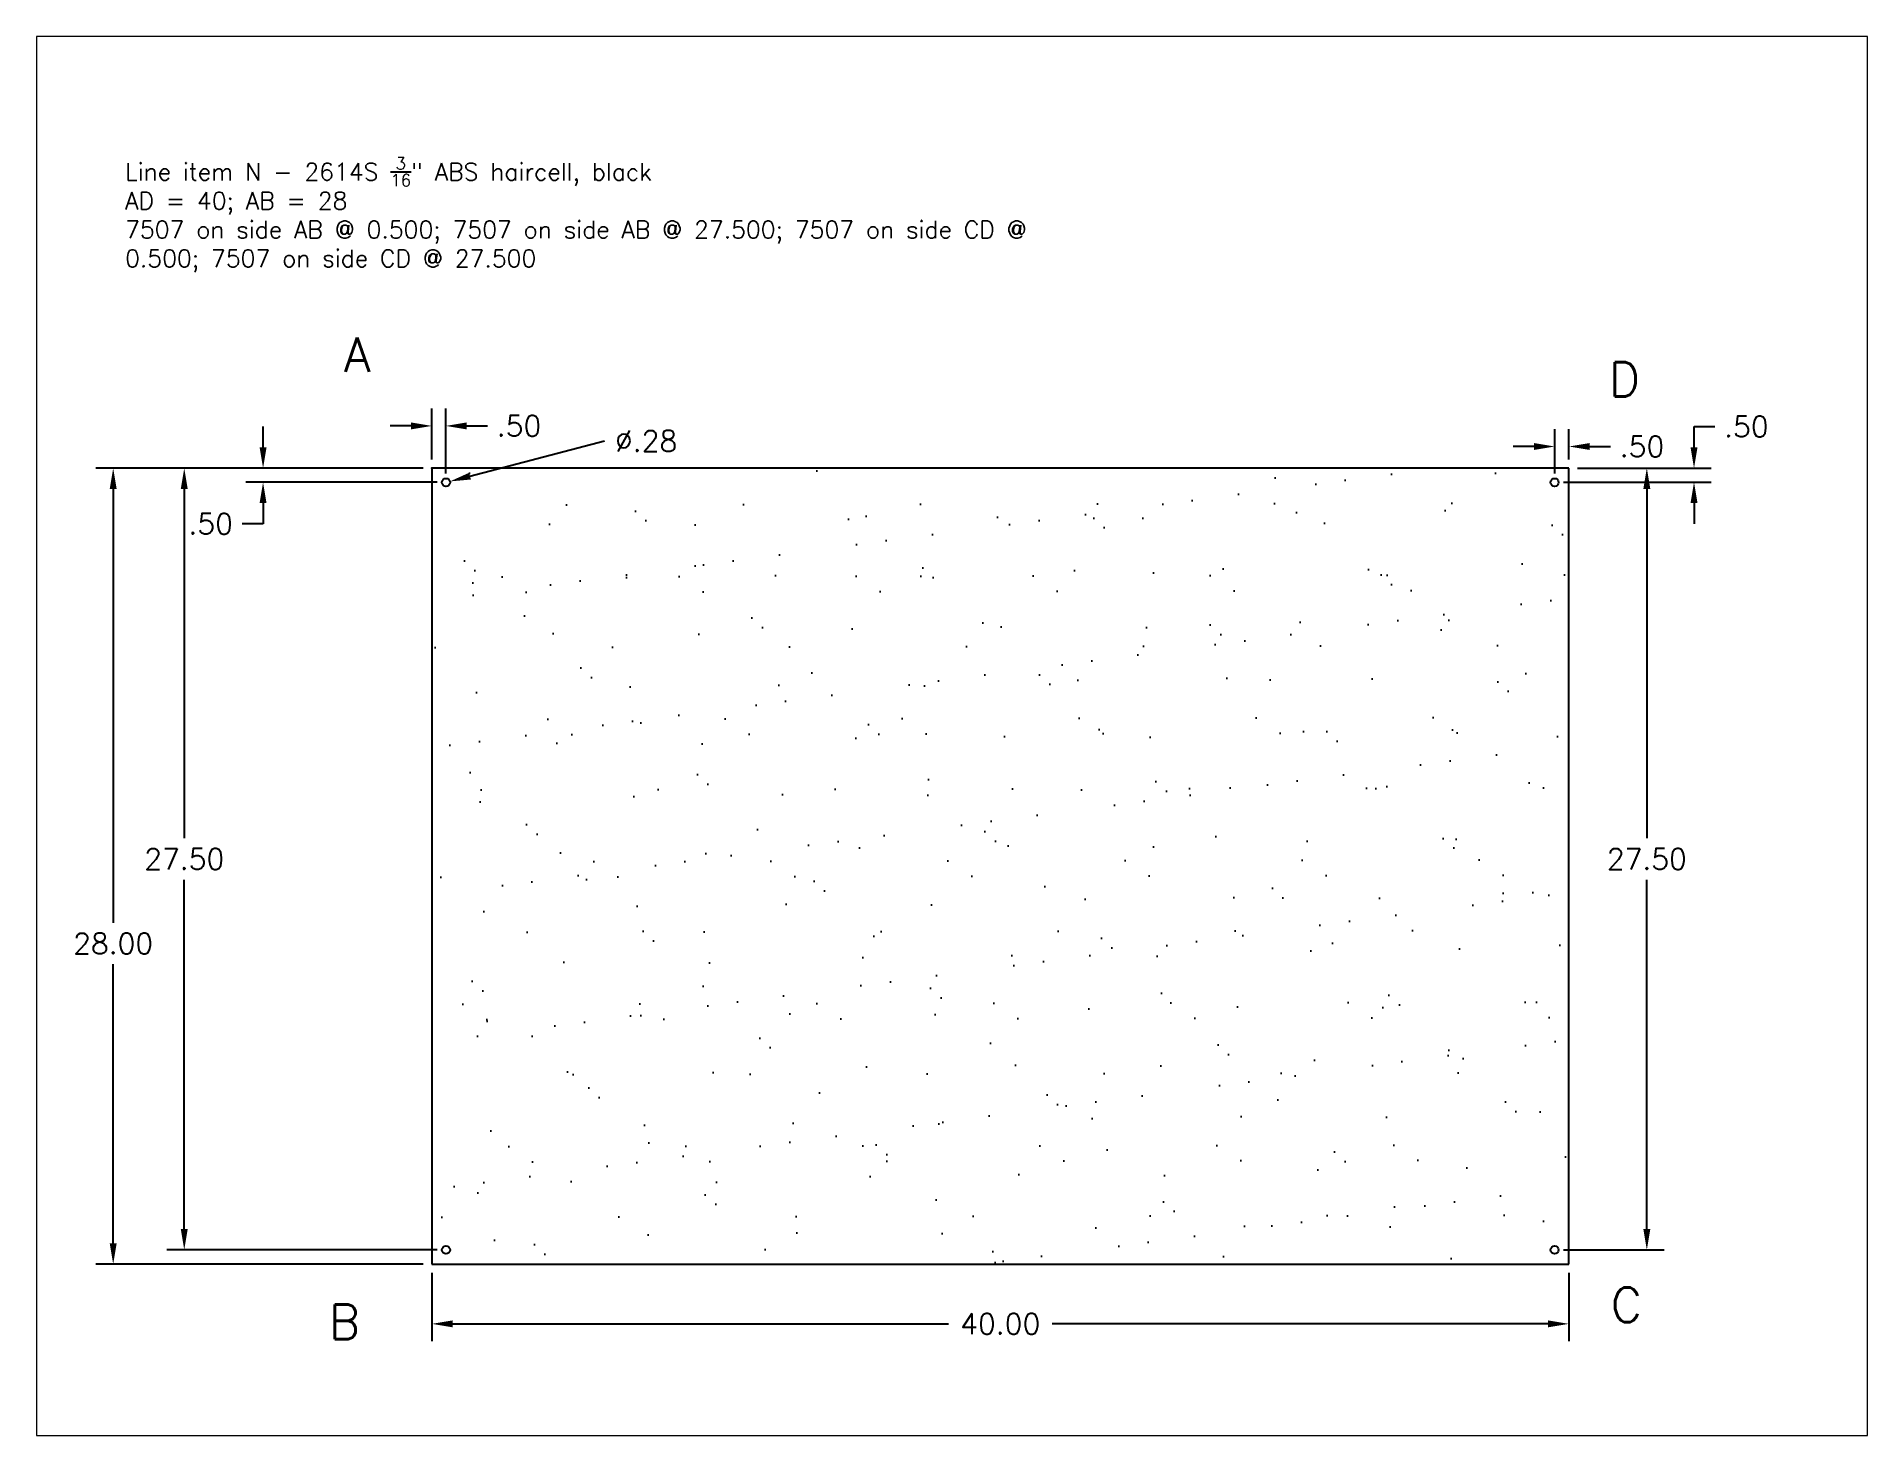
# Paper-space layout 'Layout1' of a CAD drawing. Header units: inches. Extents: x 0 to 10.6, y 0 to 8.1.
# The model-space entities are those that its viewports show. They can reach past a viewport. Long polylines and large blocks are cut down to what shows.
import ezdxf

# ---------------------------------------------------------------- set-up
doc = ezdxf.new("R2010")
doc.units = ezdxf.units.IN
doc.header["$MEASUREMENT"] = 0
doc.layers.add('AQME Points', color=7, linetype='Continuous')
doc.styles.get("Standard").update_dxf_attribs({"font": 'ROMANS.SHX'})
doc.dimstyles.new('AM_ANSI', dxfattribs={"dimtxt": 0.12, "dimasz": 0.12, "dimexe": 0.1, "dimexo": 0.05, "dimgap": 0.06, "dimtad": 0, "dimtih": 1, "dimtoh": 1, "dimzin": 7, "dimdsep": 46, "dimtxsty": 'Standard', "dimcen": 0, "dimclrd": 256, "dimclre": 256, "dimclrt": 256, "dimadec": 0, "dimazin": 2, "dimtp": 0.1, "dimtm": 0.1, "dimtfac": 0.71, "dimtofl": 0, "dimtmove": 0, "dimatfit": 3, "dimfxl": 1, "dimtolj": 1, "dimtzin": 7, "dimlwd": -1, "dimlwe": -1, "dimarcsym": 1})
doc.dimstyles.new('AM_ANSI$3', dxfattribs={"dimtxt": 0.12, "dimasz": 0.12, "dimexe": 0.1, "dimexo": 0.05, "dimgap": 0.06, "dimtad": 0, "dimtih": 1, "dimtoh": 1, "dimzin": 7, "dimdsep": 46, "dimtxsty": 'Standard', "dimcen": 0, "dimclrd": 256, "dimclre": 256, "dimclrt": 256, "dimadec": 0, "dimazin": 2, "dimtp": 0.1, "dimtm": 0.1, "dimtfac": 0.71, "dimtofl": 0, "dimtmove": 0, "dimatfit": 0, "dimfxl": 1, "dimtolj": 1, "dimtzin": 7, "dimlwd": -1, "dimlwe": -1, "dimarcsym": 1})

# ---------------------------------------------------------------- blocks, each defined once
blk = doc.blocks.new('*D8')
at = {"linetype": 'ByBlock', "transparency": 16777216}
for p, q in [((2.236, 5.595), (0.343, 5.595)), ((0.443, 5.475), (0.443, 2.965)), ((0.443, 1.11), (0.443, 2.725)), ((2.236, 0.99), (0.343, 0.99))]:
    blk.add_line(p, q, dxfattribs=at)
at = {"transparency": 16777216}
for points in [[(0.423, 5.475), (0.463, 5.475), (0.443, 5.595)], [(0.423, 1.11), (0.463, 1.11), (0.443, 0.99)]]:
    blk.add_solid(points, dxfattribs=at)
at = {"layer": 'Defpoints', "color": 0, "transparency": 16777216}
for p in [(2.286, 5.595, 9.867), (0.443, 0.99), (2.286, 0.99, 9.867)]:
    blk.add_point(p, dxfattribs=at)
at = {"transparency": 16777216, "insert": (0.443, 2.845), "char_height": 0.12, "attachment_point": 5}
blk.add_mtext('\\A1;28.00', dxfattribs=at)
blk = doc.blocks.new('*D9')
at = {"linetype": 'ByBlock', "transparency": 16777216}
for p, q in [((2.286, 0.94), (2.286, 0.545)), ((8.864, 0.94), (8.864, 0.545)), ((2.406, 0.645), (5.275, 0.645)), ((8.744, 0.645), (5.875, 0.645))]:
    blk.add_line(p, q, dxfattribs=at)
at = {"transparency": 16777216}
for points in [[(2.406, 0.665), (2.406, 0.625), (2.286, 0.645)], [(8.744, 0.665), (8.744, 0.625), (8.864, 0.645)]]:
    blk.add_solid(points, dxfattribs=at)
at = {"layer": 'Defpoints', "color": 0, "transparency": 16777216}
for p in [(2.286, 0.99, 9.867), (8.864, 0.99, 9.867), (8.864, 0.645)]:
    blk.add_point(p, dxfattribs=at)
at = {"transparency": 16777216, "insert": (5.575, 0.645), "char_height": 0.12, "attachment_point": 5}
blk.add_mtext('\\A1;40.00', dxfattribs=at)
blk = doc.blocks.new('*D10')
at = {"linetype": 'ByBlock', "transparency": 16777216}
for p, q in [((2.286, 5.645), (2.286, 5.939)), ((2.368, 5.563), (2.368, 5.939)), ((2.166, 5.839), (2.046, 5.839)), ((2.488, 5.839), (2.608, 5.839))]:
    blk.add_line(p, q, dxfattribs=at)
at = {"transparency": 16777216}
for points in [[(2.166, 5.859), (2.166, 5.819), (2.286, 5.839)], [(2.488, 5.859), (2.488, 5.819), (2.368, 5.839)]]:
    blk.add_solid(points, dxfattribs=at)
at = {"layer": 'Defpoints', "color": 0, "transparency": 16777216}
for p in [(2.368, 5.839), (2.286, 5.595), (2.368, 5.513)]:
    blk.add_point(p, dxfattribs=at)
at = {"transparency": 16777216, "insert": (2.791, 5.839), "char_height": 0.12, "attachment_point": 5}
blk.add_mtext('\\A1;.50', dxfattribs=at)
blk = doc.blocks.new('*D11')
at = {"linetype": 'ByBlock', "transparency": 16777216}
for p, q in [((1.31, 5.715), (1.31, 5.835)), ((2.236, 5.595), (1.21, 5.595)), ((2.318, 5.513), (1.21, 5.513)), ((1.31, 5.393), (1.31, 5.273)), ((1.31, 5.273), (1.19, 5.273))]:
    blk.add_line(p, q, dxfattribs=at)
at = {"transparency": 16777216}
for points in [[(1.29, 5.715), (1.33, 5.715), (1.31, 5.595)], [(1.29, 5.393), (1.33, 5.393), (1.31, 5.513)]]:
    blk.add_solid(points, dxfattribs=at)
at = {"layer": 'Defpoints', "color": 0, "transparency": 16777216}
for p in [(1.31, 5.513), (2.286, 5.595), (2.368, 5.513)]:
    blk.add_point(p, dxfattribs=at)
at = {"transparency": 16777216, "insert": (1.007, 5.273), "char_height": 0.12, "attachment_point": 5}
blk.add_mtext('\\A1;.50', dxfattribs=at)
blk = doc.blocks.new('*D12')
at = {"linetype": 'ByBlock', "transparency": 16777216}
for p, q in [((8.662, 5.72), (8.542, 5.72)), ((8.782, 5.563), (8.782, 5.82)), ((8.864, 5.645), (8.864, 5.82)), ((8.984, 5.72), (9.104, 5.72))]:
    blk.add_line(p, q, dxfattribs=at)
at = {"transparency": 16777216}
for points in [[(8.662, 5.74), (8.662, 5.7), (8.782, 5.72)], [(8.984, 5.74), (8.984, 5.7), (8.864, 5.72)]]:
    blk.add_solid(points, dxfattribs=at)
at = {"layer": 'Defpoints', "color": 0, "transparency": 16777216}
for p in [(8.864, 5.72), (8.782, 5.513), (8.864, 5.595)]:
    blk.add_point(p, dxfattribs=at)
at = {"transparency": 16777216, "insert": (9.287, 5.72), "char_height": 0.12, "attachment_point": 5}
blk.add_mtext('\\A1;.50', dxfattribs=at)
blk = doc.blocks.new('*D13')
at = {"linetype": 'ByBlock', "transparency": 16777216}
for p, q in [((9.588, 5.715), (9.588, 5.835)), ((9.588, 5.835), (9.708, 5.835)), ((8.832, 5.513), (9.688, 5.513)), ((8.914, 5.595), (9.688, 5.595)), ((9.588, 5.393), (9.588, 5.273))]:
    blk.add_line(p, q, dxfattribs=at)
at = {"transparency": 16777216}
for points in [[(9.568, 5.715), (9.608, 5.715), (9.588, 5.595)], [(9.568, 5.393), (9.608, 5.393), (9.588, 5.513)]]:
    blk.add_solid(points, dxfattribs=at)
at = {"layer": 'Defpoints', "color": 0, "transparency": 16777216}
for p in [(8.782, 5.513), (8.864, 5.595), (9.588, 5.595)]:
    blk.add_point(p, dxfattribs=at)
at = {"transparency": 16777216, "insert": (9.891, 5.835), "char_height": 0.12, "attachment_point": 5}
blk.add_mtext('\\A1;.50', dxfattribs=at)
blk = doc.blocks.new('*D15')
at = {"linetype": 'ByBlock', "transparency": 16777216}
for p, q in [((2.236, 5.595), (0.754, 5.595)), ((0.854, 5.475), (0.854, 3.454)), ((0.854, 1.193), (0.854, 3.214)), ((2.318, 1.073), (0.754, 1.073))]:
    blk.add_line(p, q, dxfattribs=at)
at = {"transparency": 16777216}
for points in [[(0.834, 5.475), (0.874, 5.475), (0.854, 5.595)], [(0.834, 1.193), (0.874, 1.193), (0.854, 1.073)]]:
    blk.add_solid(points, dxfattribs=at)
at = {"layer": 'Defpoints', "color": 0, "transparency": 16777216}
for p in [(2.286, 5.595), (0.854, 1.073), (2.368, 1.073)]:
    blk.add_point(p, dxfattribs=at)
at = {"transparency": 16777216, "insert": (0.854, 3.334), "char_height": 0.12, "attachment_point": 5}
blk.add_mtext('\\A1;27.50', dxfattribs=at)
blk = doc.blocks.new('*D16')
at = {"linetype": 'ByBlock', "transparency": 16777216}
for p, q in [((8.914, 5.595), (9.415, 5.595)), ((9.315, 5.475), (9.315, 3.454)), ((9.315, 1.193), (9.315, 3.214)), ((8.832, 1.073), (9.415, 1.073))]:
    blk.add_line(p, q, dxfattribs=at)
at = {"transparency": 16777216}
for points in [[(9.295, 5.475), (9.335, 5.475), (9.315, 5.595)], [(9.295, 1.193), (9.335, 1.193), (9.315, 1.073)]]:
    blk.add_solid(points, dxfattribs=at)
at = {"layer": 'Defpoints', "color": 0, "transparency": 16777216}
for p in [(8.864, 5.595), (8.782, 1.073), (9.315, 1.073)]:
    blk.add_point(p, dxfattribs=at)
at = {"transparency": 16777216, "insert": (9.315, 3.334), "char_height": 0.12, "attachment_point": 5}
blk.add_mtext('\\A1;27.50', dxfattribs=at)
blk = doc.blocks.new('*D17')
at = {"linetype": 'ByBlock', "transparency": 16777216}
blk.add_line((2.507, 5.549), (3.286, 5.752), dxfattribs=at)
at = {"transparency": 16777216}
blk.add_solid([(2.502, 5.568), (2.512, 5.529), (2.391, 5.518)], dxfattribs=at)
at = {"layer": 'Defpoints', "color": 0, "transparency": 16777216}
for p in [(2.391, 5.518, 9.867), (2.346, 5.507, 9.867)]:
    blk.add_point(p, dxfattribs=at)
at = {"transparency": 16777216, "insert": (3.526, 5.752), "char_height": 0.12, "attachment_point": 5}
blk.add_mtext('\\A1;∅.28', dxfattribs=at)
blk = doc.blocks.new('AQME_7507_20120404113349')
at = {"color": 1}
blk.add_circle((0, 0.5), 0.141, dxfattribs=at)
at = {"layer": 'AQME Points', "color": 3}
for p in [(0, 0), (0, 0, 0.177)]:
    blk.add_point(p, dxfattribs=at)
blk = doc.blocks.new('AQME_7507_20120404113415')
at = {"color": 1}
blk.add_circle((0, 0.5), 0.141, dxfattribs=at)
at = {"layer": 'AQME Points', "color": 3}
for p in [(0, 0), (0, 0, 0.177)]:
    blk.add_point(p, dxfattribs=at)
blk = doc.blocks.new('AQME_7507_20120404113447')
at = {"color": 1}
blk.add_circle((0, 0.5), 0.141, dxfattribs=at)
at = {"layer": 'AQME Points', "color": 3}
for p in [(0, 0), (0, 0, 0.177)]:
    blk.add_point(p, dxfattribs=at)
blk = doc.blocks.new('AQME_7507_20120404113504')
at = {"color": 1}
blk.add_circle((0, 0.5), 0.141, dxfattribs=at)
at = {"layer": 'AQME Points', "color": 3}
for p in [(0, 0), (0, 0, 0.177)]:
    blk.add_point(p, dxfattribs=at)
blk = doc.blocks.new('AQME_2614-S_20120404113505', base_point=(0, 0, 0.088))
h = blk.add_hatch()
h.set_pattern_fill('AR-SAND', color=8, scale=2, style=0)
h.paths.add_polyline_path([(0, 0), (0, -28), (40, -28), (40, 0)])
at = {"color": 1}
for p, q in [((0, 0), (0, -28)), ((40, 0), (0, 0)), ((40, -28), (40, 0)), ((0, -28), (40, -28))]:
    blk.add_line(p, q, dxfattribs=at)
at = {"invisible_edges": 15}
for points in [[(0, 0, 0.177), (0, -28, 0.177), (40, -28, 0.177), (40, 0, 0.177)], [(0, 0), (0, -28), (40, -28), (40, 0)]]:
    blk.add_3dface(points, dxfattribs=at)
at = {"layer": 'AQME Points', "color": 3}
blk.add_point((0, 0, 0.088), dxfattribs=at)
for name, p, rotation in [('AQME_7507_20120404113349', (0, -0.5), 270), ('AQME_7507_20120404113447', (40, -0.5), 90), ('AQME_7507_20120404113415', (0, -27.5), 270), ('AQME_7507_20120404113504', (40, -27.5), 90)]:
    blk.add_blockref(name, p, dxfattribs=dict(rotation=rotation))

msp = doc.modelspace()

# ---------------------------------------------------------------- block references
msp.add_blockref('AQME_2614-S_20120404113505', (-37.22, -31.311, 60.089))

psp = doc.layouts.get("Layout1")

# ---------------------------------------------------------------- texts
at = {"attachment_point": 1}
for s, width, insert, char_height in [('\\A1;Line item N - 2614S {\\H0.7x;\\S3/16;}" ABS haircell, black\\PAD = 40; AB = 28\\P7507 on side AB @ 0.500; 7507 on side AB @ 27.500; 7507 on side CD @ 0.500; 7507 on side CD @ 27.500', 6.05454, (0.512, 7.3929), 0.1), ('A', 0.328649, (1.7778, 6.3509), 0.2), ('D', 0.328649, (9.0957, 6.2086), 0.2), ('C', 0.328649, (9.1066, 0.8556), 0.2), ('B', 0.328649, (1.6901, 0.7571), 0.2)]:
    psp.add_mtext_dynamic_manual_height_columns(s, width=width, gutter_width=1, heights=[0], dxfattribs=dict(at, insert=insert, char_height=char_height))

# ---------------------------------------------------------------- dimensions: what is measured, and where the dimension line sits
for base, p1, p2, picture, middle in [((2.3682, 5.839), (2.286, 5.5948), (2.3682, 5.5126), '*D10', (2.7911, 5.839)), ((8.8638, 5.7198), (8.7816, 5.5126), (8.8638, 5.5948), '*D12', (9.2867, 5.7198)), ((8.8638, 0.6451), (2.286, 0.9903, 9.8668), (8.8638, 0.9903, 9.8668), '*D9', (5.5749, 0.6451))]:
    dim = psp.add_linear_dim(base=base, p1=p1, p2=p2, dimstyle='AM_ANSI', override={"dimlfac": -6.081029})
    dim.commit()
    dim.dimension.update_dxf_attribs({"geometry": picture, "text_midpoint": middle})
for base, p1, p2, picture, middle in [((1.3097, 5.5126), (2.286, 5.5948), (2.3682, 5.5126), '*D11', (1.0068, 5.2726)), ((9.5881, 5.5948), (8.7816, 5.5126), (8.8638, 5.5948), '*D13', (9.8909, 5.8348)), ((0.8539, 1.0726), (2.286, 5.5948), (2.3682, 1.0726), '*D15', (0.8539, 3.3337)), ((9.3148, 1.0726), (8.8638, 5.5948), (8.7816, 1.0726), '*D16', (9.3148, 3.3337))]:
    dim = psp.add_linear_dim(base=base, p1=p1, p2=p2, angle=90, dimstyle='AM_ANSI', override={"dimlfac": -6.081029})
    dim.commit()
    dim.dimension.update_dxf_attribs({"geometry": picture, "text_midpoint": middle})
dim = psp.add_diameter_dim_2p(p1=(2.3459, 5.5068, 9.8668), p2=(2.3906, 5.5184, 9.8668), dimstyle='AM_ANSI$3', override={"dimlfac": -6.081029})
dim.commit()
dim.dimension.update_dxf_attribs({"geometry": '*D17', "text_midpoint": (3.5261, 5.7524), "dimtype": 163})
dim = psp.add_linear_dim(base=(0.4431, 0.9903), p1=(2.286, 5.5948, 9.8668), p2=(2.286, 0.9903, 9.8668), angle=90, dimstyle='AM_ANSI', override={"dimlfac": -6.081029})
dim.commit()
dim.dimension.update_dxf_attribs({"geometry": '*D8', "text_midpoint": (0.4431, 2.845), "dimtype": 160})

# ---------------------------------------------------------------- viewports
at = {"layer": '0'}
psp.add_viewport(center=(5.2954, 4.0454), size=(10.5908, 8.090834), view_center_point=(-18.9197, -40.7333), view_height=49.200595, dxfattribs=at)

doc.saveas('drawing.dxf')
